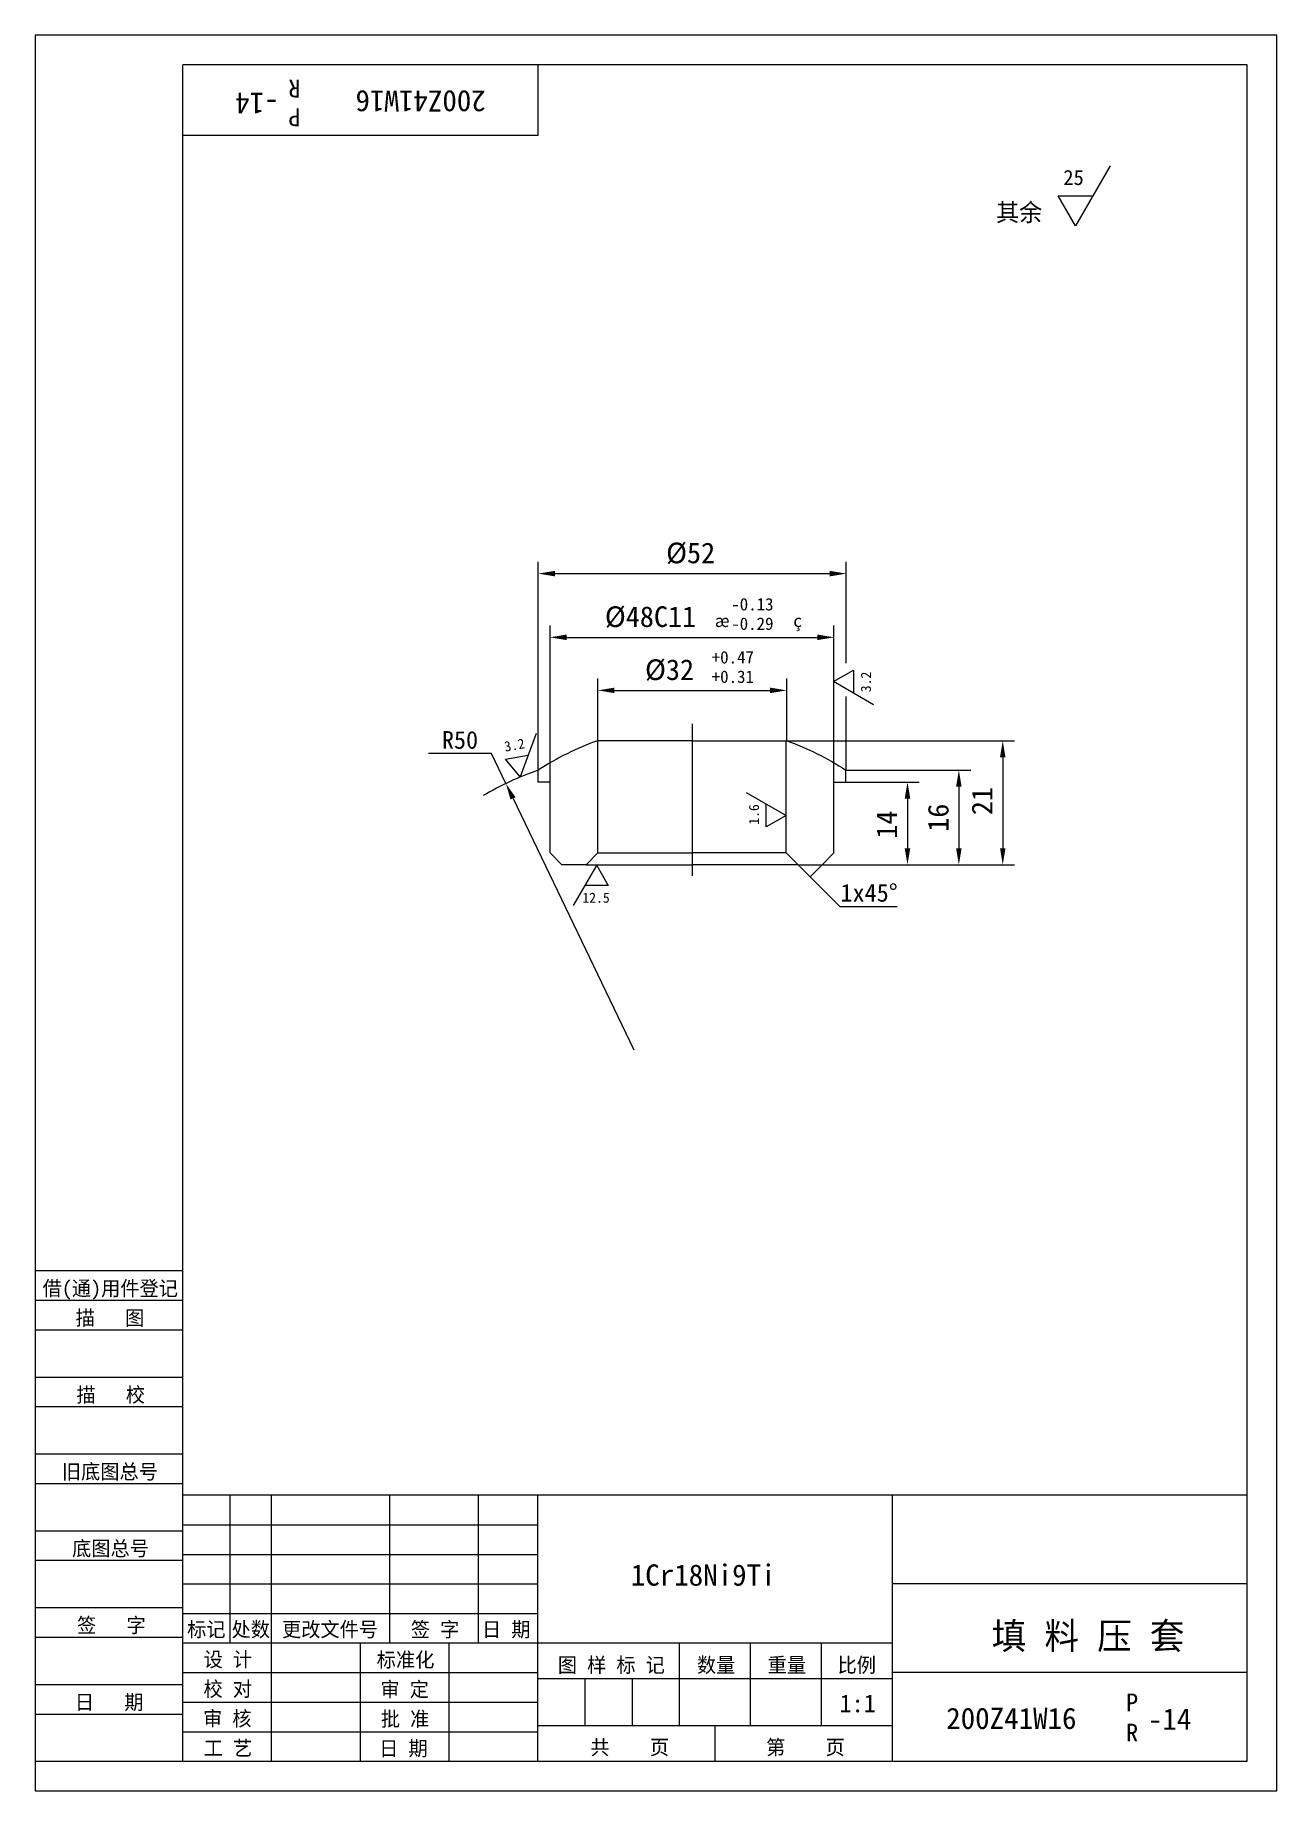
# Model space of a CAD drawing. Header units: metres. Extents: x 0 to 210, y 0 to 297.
import ezdxf

# ---------------------------------------------------------------- set-up
doc = ezdxf.new("R2010")
doc.units = ezdxf.units.M
for name, color, linetype in [('C', 6, 'Continuous'), ('D', 1, 'Continuous'), ('FL', 5, 'Continuous'), ('T', 7, 'Continuous'), ('TL', 4, 'Continuous')]:
    doc.layers.add(name, color=color, linetype=linetype)

# ---------------------------------------------------------------- blocks, each defined once
blk = doc.blocks.new('TUKUN4')
at = {"layer": 'FL'}
for p, q in [((0, 297), (0, 0)), ((210, 297), (0, 297)), ((210, 0), (210, 297)), ((0, 78), (25, 78)), ((0, 70), (25, 70)), ((0, 65), (25, 65)), ((0, 57), (25, 57)), ((0, 52), (25, 52)), ((33, 25), (33, 50)), ((40, 5), (40, 50)), ((60, 25), (60, 50)), ((75, 25), (75, 50)), ((25, 45), (85, 45)), ((0, 44), (25, 44)), ((0, 39), (25, 39)), ((25, 40), (85, 40)), ((25, 35), (85, 35)), ((0, 31), (25, 31)), ((25, 30), (85, 30)), ((0, 26), (25, 26)), ((70, 5), (70, 25)), ((0, 18), (25, 18)), ((25, 20), (85, 20)), ((25, 15), (85, 15)), ((0, 13), (25, 13)), ((25, 10), (85, 10)), ((0, 0), (210, 0))]:
    blk.add_line(p, q, dxfattribs=at)
at = {"layer": 'TL'}
for p, q in [((25, 5), (25, 292)), ((205, 292), (25, 292)), ((85, 292), (85, 280)), ((205, 5), (205, 292)), ((85, 280), (25, 280)), ((0, 88), (25, 88)), ((0, 83), (25, 83)), ((205, 50), (25, 50)), ((85, 5), (85, 50)), ((145, 5), (145, 50)), ((205, 35), (145, 35)), ((145, 25), (25, 25)), ((55, 5), (55, 25)), ((109, 11), (109, 25)), ((121, 11), (121, 25)), ((133, 11), (133, 25)), ((85, 19), (145, 19)), ((93, 11), (93, 19)), ((101, 11), (101, 19)), ((205, 20), (145, 20)), ((145, 11), (85, 11)), ((115, 5), (115, 11)), ((0, 5), (205, 5))]:
    blk.add_line(p, q, dxfattribs=at)
at = {"layer": 'T'}
for s, p in [('借(通)用件登记', (1.26, 83.76)), ('描   图', (6.86, 78.76)), ('描   校', (6.98, 65.76)), ('旧底图总号', (4.52, 52.76)), ('底图总号', (6.25, 39.76)), ('签   字', (7.1, 26.76)), ('标记', (25.71, 26.07)), ('处数', (33.22, 26.07)), ('更改文件号', (41.75, 26.07)), ('签 字', (63.53, 26.07)), ('日 期', (75.57, 26.07)), ('设 计', (28.5, 20.99)), ('标准化', (57.77, 20.93)), ('图 样 标 记', (88.4, 20.04)), ('数量', (111.92, 20.04)), ('重量', (123.88, 20.04)), ('比例', (135.7, 20.04)), ('校 对', (28.48, 15.99)), ('审 定', (58.39, 15.93)), ('日   期', (6.72, 13.76)), ('审 核', (28.41, 10.99)), ('批 准', (58.46, 10.93)), ('共    页', (93.91, 6.13)), ('第    页', (123.62, 6.13)), ('工 艺', (28.52, 5.99)), ('日 期', (58.18, 5.93))]:
    blk.add_text(s, height=2.5, dxfattribs=at).set_placement(p)

msp = doc.modelspace()

# ---------------------------------------------------------------- linework, layer by layer
at = {"layer": 'C'}
msp.add_line((111.1, 180.51), (111.1, 154.76), dxfattribs=at)
at = {"layer": 'D'}
for p, q in [((181.8, 274.87), (175.94, 264.73)), ((173.02, 269.8), (178.87, 269.8)), ((175.94, 264.73), (173.02, 269.8)), ((85.1, 172.65), (85.1, 207.91)), ((137.16, 190.75), (137.16, 207.91)), ((87.9, 205.91), (134.36, 205.91)), ((87.1, 170.65), (87.1, 197.13)), ((135.1, 170.65), (135.1, 197.13)), ((89.9, 195.13), (132.3, 195.13)), ((95.18, 177.65), (95.18, 188.16)), ((127.1, 177.65), (127.1, 188.16)), ((135.04, 187.64), (138.42, 189.59)), ((141.8, 183.73), (135.04, 187.64)), ((138.42, 189.59), (138.42, 185.68)), ((97.98, 186.16), (124.3, 186.16)), ((137.16, 172.6), (137.16, 185.14)), ((84.72, 178.89), (82.05, 171.55)), ((77.18, 175.46), (66.54, 175.46)), ((79.61, 170.41), (77.18, 175.46)), ((127.14, 177.64), (165.64, 177.64)), ((79.54, 174.54), (83.39, 175.22)), ((82.05, 171.55), (79.54, 174.54)), ((137.1, 172.65), (158.22, 172.65)), ((163.64, 174.84), (163.64, 159.45)), ((137.1, 170.65), (149.53, 170.65)), ((156.22, 169.85), (156.22, 159.45)), ((80.82, 167.88), (101.25, 125.33)), ((120.26, 168.91), (127.02, 165.01)), ((123.64, 163.06), (123.64, 166.96)), ((147.53, 167.85), (147.53, 159.45)), ((127.02, 165.01), (123.64, 163.06)), ((91.07, 149.79), (94.97, 156.55)), ((94.97, 156.55), (96.93, 153.17)), ((129.02, 156.65), (136.09, 149.58)), ((133.1, 156.65), (131.06, 154.61)), ((133.1, 156.65), (149.53, 156.65)), ((149.53, 156.65), (158.22, 156.65)), ((158.22, 156.65), (165.64, 156.65)), ((96.93, 153.17), (93.02, 153.17)), ((136.09, 149.58), (145.76, 149.58))]:
    msp.add_line(p, q, dxfattribs=at)
msp.add_lwpolyline([(85.1, 172.65, 0.05), (75.77, 168.36, 0.05)], format="xyb", dxfattribs=at)
for points in [[(87.9, 206.38), (87.9, 205.44), (85.1, 205.91)], [(134.36, 206.38), (134.36, 205.44), (137.16, 205.91)], [(89.9, 195.6), (89.9, 194.66), (87.1, 195.13)], [(132.3, 195.6), (132.3, 194.66), (135.1, 195.13)], [(97.98, 186.62), (97.98, 185.69), (95.18, 186.16)], [(124.3, 186.62), (124.3, 185.69), (127.1, 186.16)], [(163.18, 174.84), (164.11, 174.84), (163.64, 177.64)], [(155.75, 169.85), (156.68, 169.85), (156.22, 172.65)], [(80.4, 167.68), (81.24, 168.09), (79.61, 170.41)], [(147.06, 167.85), (148, 167.85), (147.53, 170.65)], [(147.06, 159.45), (148, 159.45), (147.53, 156.65)], [(155.75, 159.45), (156.68, 159.45), (156.22, 156.65)], [(163.18, 159.45), (164.11, 159.45), (163.64, 156.65)]]:
    msp.add_solid(points, dxfattribs=at)
at = {"layer": 'TL'}
for p, q in [((111.1, 177.65), (95.1, 177.65)), ((95.18, 158.65), (95.18, 177.7)), ((111.1, 177.65), (127.1, 177.65)), ((127.02, 158.65), (127.02, 177.7)), ((85.1, 170.65), (85.1, 172.65)), ((137.1, 170.65), (137.1, 172.65)), ((87.1, 170.65), (85.1, 170.65)), ((87.1, 158.65), (87.1, 170.65)), ((135.1, 158.65), (135.1, 170.65)), ((135.1, 170.65), (137.1, 170.65)), ((89.1, 156.65), (87.1, 158.65)), ((93.18, 156.65), (95.18, 158.65)), ((95.18, 158.65), (111.14, 158.65)), ((127.02, 158.65), (111.06, 158.65)), ((129.02, 156.65), (127.02, 158.65)), ((133.1, 156.65), (135.1, 158.65)), ((93.18, 156.65), (89.1, 156.65)), ((93.18, 156.65), (111.14, 156.65)), ((129.02, 156.65), (111.06, 156.65)), ((129.02, 156.65), (133.1, 156.65))]:
    msp.add_line(p, q, dxfattribs=at)
for points in [[(95.1, 177.65, 0.06), (85.1, 172.65, 0.06)], [(127.1, 177.65, -0.06), (137.1, 172.65, -0.06)]]:
    msp.add_lwpolyline(points, format="xyb", dxfattribs=at)

# ---------------------------------------------------------------- block references
at = {"layer": 'D'}
msp.add_blockref('TUKUN4', (0, 0), dxfattribs=at)

# ---------------------------------------------------------------- texts
for s, height, rotation, p in [('R', 3, 180, (44.88, 289.44)), ('-14', 3.6, 180, (41.18, 287.27)), ('200Z41W16', 3.6, 180, (76.22, 287.63)), ('P', 3, 180, (44.88, 284.59)), ('3.2', 1.7, 90, (141.35, 185.85)), ('3.2', 1.7, 10, (79.5, 175.79)), ('21', 3.5, 90, (161.89, 165.06)), ('1.6', 1.7, 90, (122.41, 163.43)), ('16', 3.5, 90, (154.47, 162.24)), ('14', 3.5, 90, (145.78, 161.07))]:
    msp.add_text(s, height=height, rotation=rotation, dxfattribs=at).set_placement(p)
for s, height, p in [('25', 2.55, (173.88, 271.64)), ('其余', 3, (162.51, 265.51)), ('%%C52', 3.5, (106.71, 207.66)), ('%%C48C11', 3.5, (96.35, 196.88)), ('-0.13', 2.1, (117.73, 199.68)), ('%%230', 2.1, (114.93, 196.88)), ('-0.29', 2.1, (117.73, 196.39)), ('%%231', 2.1, (128.23, 196.88)), ('%%C32', 3.5, (103.14, 187.91)), ('+0.47', 2.1, (114.42, 190.71)), ('+0.31', 2.1, (114.42, 187.42)), ('R50', 3, (68.79, 176.28)), ('12.5', 1.7, (92.55, 150.24)), ('1x45%%d', 3, (136.2, 150.42)), ('1Cr18Ni9Ti', 3.6, (100.73, 34.71)), ('填 料 压 套', 4.5, (161.78, 23.96)), ('1:1', 3, (136.04, 13.29)), ('P', 3, (184.5, 13.47)), ('200Z41W16', 3.6, (154.08, 10.47)), ('-14', 3.6, (188.19, 10.34)), ('R', 3, (184.5, 8.36))]:
    msp.add_text(s, height=height, dxfattribs=at).set_placement(p)

doc.saveas('drawing.dxf')
